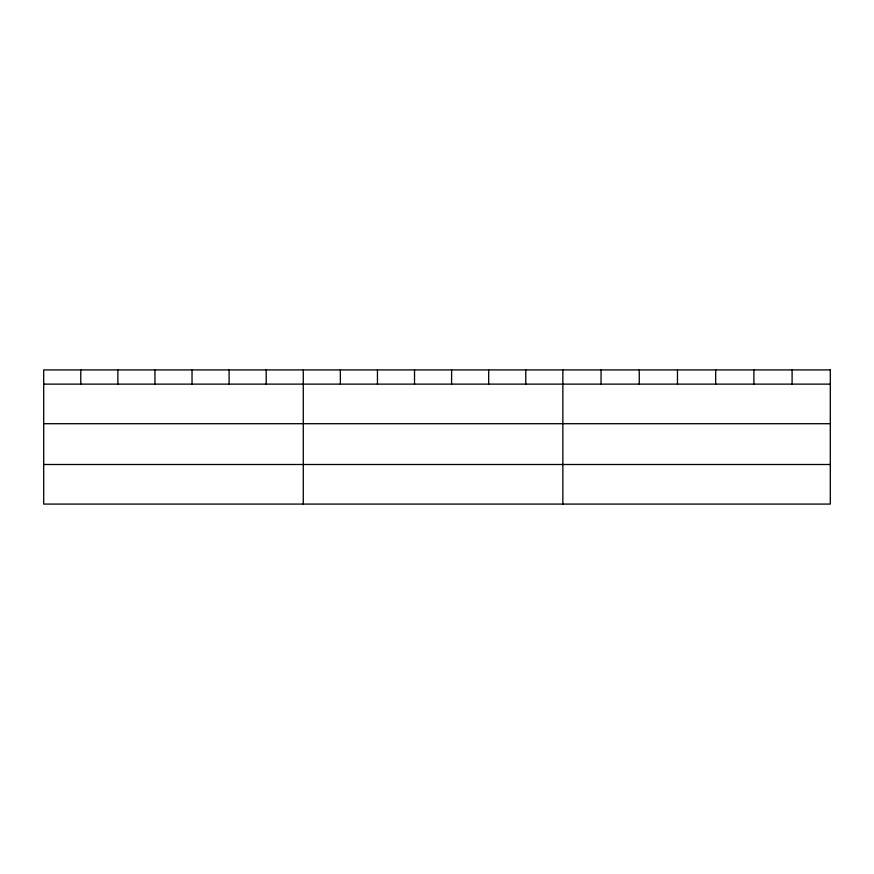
<?xml version="1.0" encoding="UTF-8"?>
<svg xmlns="http://www.w3.org/2000/svg" width="874" height="874" viewBox="0 0 874 874"><rect width="100%" height="100%" fill="white"/><g stroke="black" fill="none" stroke-linecap="round" stroke-linejoin="round"><path stroke-width="1.31" d="M43.7 384.123L830.3 384.123M43.7 423.704L830.3 423.704M43.7 464.498L830.3 464.498M792.095 369.921L792.095 384.123M753.891 369.921L753.891 384.123M715.686 369.921L715.686 384.123M677.47 369.921L677.47 384.123M639.265 369.921L639.265 384.123M601.061 369.921L601.061 384.123M562.856 369.921L562.856 504.079M525.777 369.921L525.777 384.123M488.686 369.921L488.686 384.123M451.607 369.921L451.607 384.123M414.527 369.921L414.527 384.123M377.448 369.921L377.448 384.123M340.357 369.921L340.357 384.123M303.278 369.921L303.278 504.079M266.199 369.921L266.199 384.123M229.108 369.921L229.108 384.123M192.029 369.921L192.029 384.123M154.949 369.921L154.949 384.123M117.87 369.921L117.87 384.123M80.779 369.921L80.779 384.123M830.3 369.921L43.7 369.921L43.7 504.079L830.3 504.079L830.3 369.921"/></g></svg>
